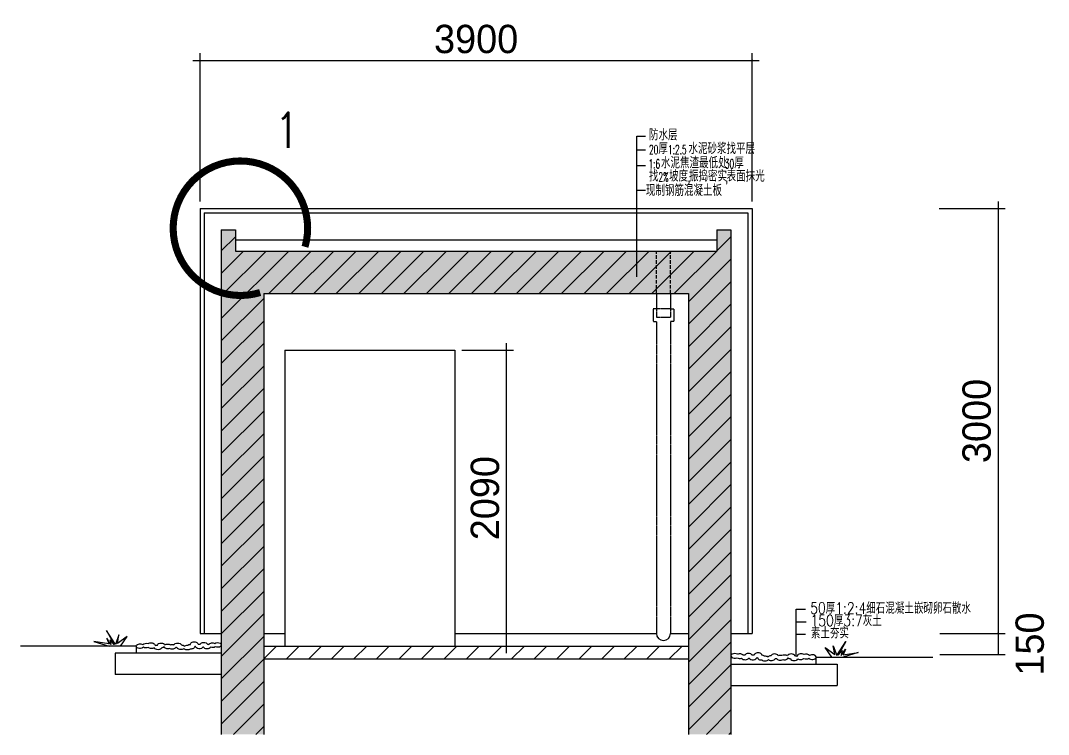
# Model space of a CAD drawing. Extents: x -7034 to 17471, y -16127 to 8875.
# Drawn here: x 10212 to 17471, y 1712 to 6752 of the extents above; entities that cross this region are included whole.
import ezdxf

# ---------------------------------------------------------------- set-up
doc = ezdxf.new("R2010")
doc.units = 0
doc.header["$MEASUREMENT"] = 0
doc.linetypes.add('DASH', pattern=[0.35, 0.25, -0.1])
doc.layers.get('0').update_dxf_attribs({"linetype": 'CONTINUOUS'})
doc.layers.get('DEFPOINTS').update_dxf_attribs({"linetype": 'CONTINUOUS'})
for name, color, linetype in [('PUB_DIM', 3, 'CONTINUOUS'), ('PUB_HATCH', 7, 'CONTINUOUS'), ('PUB_TEXT', 7, 'CONTINUOUS'), ('S_SURFACE', 6, 'CONTINUOUS')]:
    doc.layers.add(name, color=color, linetype=linetype)
doc.styles.add('_HZTXT', font='txt', dxfattribs={"width": 0.8, "bigfont": 'HZTXT'})
doc.styles.add('_SIMPLEX', font='SIMPLEX', dxfattribs={"width": 0.6})
doc.styles.get("Standard").update_dxf_attribs({"font": 'ros.shx', "bigfont": 'hztxt.shx'})
doc.dimstyles.get("Standard").update_dxf_attribs({"dimtxt": 0.18, "dimasz": 0.18, "dimexe": 0.18, "dimexo": 0.0625, "dimgap": 0.09, "dimtad": 0, "dimtih": 1, "dimtoh": 1, "dimdec": 4, "dimzin": 0, "dimtxsty": 'STANDARD', "dimcen": 0.09, "dimazin": 3, "dimtfac": 1, "dimtdec": 4, "dimtofl": 0, "dimtmove": 0, "dimatfit": 3, "dimtolj": 1, "dimtzin": 0})
pattern_1 = [(45, (8002.67, 3249.69), (-79.5495, 79.5495), [])]

# ---------------------------------------------------------------- blocks, each defined once
blk = doc.blocks.new('_ARCHTICK')
at = {"color": 0, "linetype": 'BYBLOCK', "const_width": 0.15}
blk.add_lwpolyline([(-0.5, -0.5), (0.5, 0.5)], dxfattribs=at)
blk = doc.blocks.new('*D54')
at = {"color": 0, "linetype": 'BYBLOCK'}
for p, q in [((17115, 5474.8), (17115, 2374.8)), ((16698.9, 5424.8), (17165, 5424.8)), ((16705.2, 2424.8), (17165, 2424.8))]:
    blk.add_line(p, q, dxfattribs=at)
at = {"layer": 'DEFPOINTS', "color": 0, "linetype": 'BYBLOCK'}
for p in [(16648.9, 5424.8), (16655.2, 2424.8), (17115, 2424.8)]:
    blk.add_point(p, dxfattribs=at)
at = {"color": 0, "linetype": 'BYBLOCK', "xscale": 9, "yscale": 9, "zscale": 9}
for p, rotation in [((17115, 5424.8), 90), ((17115, 2424.8), 270)]:
    blk.add_blockref('_ARCHTICK', p, dxfattribs=dict(at, rotation=rotation))
at = {"color": 0, "linetype": 'BYBLOCK', "insert": (16965, 3924.8), "char_height": 200, "attachment_point": 5, "rotation": 90}
blk.add_mtext('\\A1;3000', dxfattribs=at)
blk = doc.blocks.new('*D55')
at = {"color": 0, "linetype": 'BYBLOCK'}
for p, q in [((17115, 2474.8), (17115, 2274.8)), ((16705.2, 2274.8), (17165, 2274.8))]:
    blk.add_line(p, q, dxfattribs=at)
at = {"layer": 'DEFPOINTS', "color": 0, "linetype": 'BYBLOCK'}
for p in [(16655.2, 2424.8), (16655.2, 2274.8), (17115, 2274.8)]:
    blk.add_point(p, dxfattribs=at)
at = {"color": 0, "linetype": 'BYBLOCK', "xscale": 9, "yscale": 9, "zscale": 9}
for p, rotation in [((17115, 2424.8), 90), ((17115, 2274.8), 270)]:
    blk.add_blockref('_ARCHTICK', p, dxfattribs=dict(at, rotation=rotation))
at = {"color": 0, "linetype": 'BYBLOCK', "insert": (17340, 2349.8), "char_height": 200, "attachment_point": 5, "rotation": 90}
blk.add_mtext('\\A1;150', dxfattribs=at)
blk = doc.blocks.new('*D56')
at = {"color": 0, "linetype": 'BYBLOCK'}
for p, q in [((11429.1, 6470.6), (15429.1, 6470.6)), ((11479.1, 5474.8), (11479.1, 6520.6)), ((15379.1, 5474.8), (15379.1, 6520.6))]:
    blk.add_line(p, q, dxfattribs=at)
at = {"layer": 'DEFPOINTS', "color": 0, "linetype": 'BYBLOCK'}
for p in [(15379.1, 6470.6), (11479.1, 5424.8), (15379.1, 5424.8)]:
    blk.add_point(p, dxfattribs=at)
at = {"color": 0, "linetype": 'BYBLOCK', "xscale": 9, "yscale": 9, "zscale": 9, "rotation": 180}
blk.add_blockref('_ARCHTICK', (11479.1, 6470.6), dxfattribs=at)
at = {"color": 0, "linetype": 'BYBLOCK', "xscale": 9, "yscale": 9, "zscale": 9}
blk.add_blockref('_ARCHTICK', (15379.1, 6470.6), dxfattribs=at)
at = {"color": 0, "linetype": 'BYBLOCK', "insert": (13429.1, 6620.6), "char_height": 200, "attachment_point": 5}
blk.add_mtext('\\A1;3900', dxfattribs=at)
blk = doc.blocks.new('*D62')
at = {"color": 0, "linetype": 'BYBLOCK'}
for p, q in [((13642.4, 4474.8), (13642.4, 2284.8)), ((13329.1, 4424.8), (13692.4, 4424.8)), ((13329.1, 2334.8), (13692.4, 2334.8))]:
    blk.add_line(p, q, dxfattribs=at)
at = {"layer": 'DEFPOINTS', "color": 0, "linetype": 'BYBLOCK'}
for p in [(13279.1, 4424.8), (13279.1, 2334.8), (13642.4, 2334.8)]:
    blk.add_point(p, dxfattribs=at)
at = {"color": 0, "linetype": 'BYBLOCK', "xscale": 9, "yscale": 9, "zscale": 9}
for p, rotation in [((13642.4, 4424.8), 90), ((13642.4, 2334.8), 270)]:
    blk.add_blockref('_ARCHTICK', p, dxfattribs=dict(at, rotation=rotation))
at = {"color": 0, "linetype": 'BYBLOCK', "insert": (13492.4, 3379.8), "char_height": 200, "attachment_point": 5, "rotation": 90}
blk.add_mtext('\\A1;2090', dxfattribs=at)

msp = doc.modelspace()

# ---------------------------------------------------------------- hatches: boundary and pattern name
at = {"layer": 'PUB_HATCH'}
h = msp.add_hatch(dxfattribs=at)
h.set_pattern_fill('ANSI31', color=256, scale=900, style=0)
h.set_pattern_definition(pattern_1)
h.paths.add_polyline_path([(11629.1, 1711.6), (11929.1, 1711.6), (11929.1, 4824.8), (14929.1, 4824.8), (14929.1, 1711.6), (15229.1, 1711.6), (15229.1, 5274.8), (15129.1, 5274.8), (15129.1, 5124.8), (11729.1, 5124.8), (11729.1, 5274.8), (11629.1, 5274.8)])
h = msp.add_hatch(dxfattribs=at)
h.set_pattern_fill('ANSI31', color=256, scale=900, style=0)
h.set_pattern_definition(pattern_1)
h.paths.add_polyline_path([(11929.1, 2334.8), (11929.1, 2244.8), (14929.1, 2244.8), (14929.1, 2334.8)])
at = {"layer": 'S_SURFACE', "linetype": 'DASH'}
h = msp.add_hatch(dxfattribs=at)
h.set_pattern_fill('AN33C', color=256, scale=300, style=0)
h.set_pattern_definition([(50, (8002.67, 3249.69), (215.178, -18.8256), [22.5, -247.5]), (355, (8002.67, 3249.69), (-41.6254, 225.6576), [18, -198]), (100.4514, (8020.6, 3248.12), (173.553, 206.832), [19.122, -210.3426]), (46.184, (8002.67, 3309.7), (320.172, -49.656), [33.75, -371.25]), (96.6356, (8029.35, 3305.55), (280.399, 292.235), [28.683, -315.514]), (351.184, (8002.67, 3309.7), (280.399, 292.236), [27, -297]), (21, (8032.67, 3294.69), (179.072, -120.7857), [22.5, -247.5]), (326, (8032.67, 3294.69), (72.9946, 217.545), [18, -198]), (71.4514, (8047.59, 3284.62), (252.067, 96.759), [19.122, -210.3426]), (37.5, (8002.666, 3249.69), (3.64796, 99.86816), [0, -195.6, 0, -201, 0, -198.75]), (7.5, (8002.67, 3249.69), (78.9209, 118.3235), [0, -114.6, 0, -191.1, 0, -75.75]), (327.5, (7935.766, 3249.69), (160.1467, -6.7665), [0, -75, 0, -234, 0, -310.5]), (317.5, (7905.77, 3249.69), (174.9559, 30.0315), [0, -97.5, 0, -155.4, 0, -220.5])])
h.paths.add_polyline_path([(11729.1, 5124.8), (11729.1, 5274.8), (11629.1, 5274.8), (11629.1, 1711.6), (11929.1, 1711.6), (11929.1, 4824.8), (14929.1, 4824.8), (14929.1, 1711.6), (15229.1, 1711.6), (15229.1, 5274.8), (15129.1, 5274.8), (15129.1, 5124.8)])

# ---------------------------------------------------------------- linework, layer by layer
for p, q in [((11479.1, 5424.8), (15379.1, 5424.8)), ((11479.1, 5424.8), (11479.1, 2424.8)), ((11509.1, 5394.8), (11509.1, 2424.8)), ((11509.1, 5394.8), (15349.1, 5394.8)), ((15349.1, 5394.8), (15349.1, 2424.8)), ((15379.1, 5424.8), (15379.1, 2424.8)), ((11629.1, 5274.8), (11629.1, 1711.6)), ((11629.1, 5274.8), (11729.1, 5274.8)), ((11729.1, 5274.8), (11729.1, 5124.8)), ((15129.1, 5274.8), (15129.1, 5124.8)), ((15129.1, 5274.8), (15229.1, 5274.8)), ((15229.1, 5274.8), (15229.1, 1711.6)), ((11729.1, 5204.8), (15129.1, 5204.8)), ((11729.1, 5124.8), (15129.1, 5124.8)), ((11929.1, 4824.8), (11929.1, 1711.6)), ((11929.1, 4824.8), (14929.1, 4824.8)), ((14929.1, 4824.8), (14929.1, 1711.6)), ((12079.1, 4424.8), (13279.1, 4424.8)), ((12079.1, 4424.8), (12079.1, 2334.8)), ((13279.1, 4424.8), (13279.1, 2334.8)), ((11479.1, 2424.8), (11629.1, 2424.8)), ((11929.1, 2424.8), (12079.1, 2424.8)), ((13279.1, 2424.8), (14702, 2424.8)), ((14802, 2424.8), (14929.1, 2424.8)), ((15229.1, 2424.8), (15379.1, 2424.8)), ((11029.1, 2334.8), (10211.5, 2334.8)), ((11029.1, 2334.8), (11029.1, 2284.8)), ((11367.5, 2334.8), (11367.3, 2334.8)), ((11929.1, 2334.8), (14929.1, 2334.8)), ((11629.1, 2284.8), (10879.1, 2284.8)), ((10879.1, 2284.8), (10879.1, 2134.8)), ((15490.7, 2257.6), (15490.8, 2257.6)), ((15829.1, 2253.1), (15829.1, 2207.6)), ((15830.1, 2257.6), (16655.6, 2257.6)), ((11929.1, 2244.8), (14929.1, 2244.8)), ((15229.1, 2207.6), (15979.1, 2207.6)), ((15979.1, 2207.6), (15979.1, 2057.6)), ((11629.1, 2134.8), (10879.1, 2134.8)), ((15229.1, 2057.6), (15979.1, 2057.6))]:
    msp.add_line(p, q)
at = {"linetype": 'DASH', "ltscale": 100}
for p, q in [((14702, 4824.8), (14702, 5124.8)), ((14802, 4824.8), (14802, 5124.8))]:
    msp.add_line(p, q, dxfattribs=at)
at = {"const_width": 50}
msp.add_lwpolyline([(11903.7, 4831.7, -3.947479), (12220.6, 5154.3, 1.601996)], format="xyb", dxfattribs=at)
for points in [[(10917.6, 2334.8), (10964.3, 2402), (10895.2, 2352.7), (10906.8, 2413.7), (10881.7, 2345.5), (10818.9, 2445.1), (10872.7, 2347.3), (10844, 2380.5), (10850.3, 2346.4), (10819.8, 2391.3), (10835.9, 2351.8), (10730, 2367.9), (10837.7, 2334.8)], [(15940.5, 2257.6), (15893.8, 2324.8), (15963, 2275.5), (15951.3, 2336.5), (15976.4, 2268.3), (16039.3, 2367.9), (15985.4, 2270.1), (16014.1, 2303.3), (16007.9, 2269.2), (16038.4, 2314), (16022.2, 2274.6), (16128.2, 2290.7), (16020.4, 2257.6)]]:
    msp.add_lwpolyline(points)
msp.add_arc((14752, 2424.8), 50, 180, 0)
at = {"extrusion": (0, 0, -1)}
for centre, start_param, end_param in [((11055, 2334.8), 0.475938, 5.534884), ((11098.7, 2338.5), 3.617531, 5.244916), ((11098.7, 2338.5), 0.930395, 2.393291), ((11133.1, 2342.2), 3.835187, 6.218579), ((11137.7, 2333.9), 7.085947, 8.873145), ((11182.4, 2326.4), 0.154395, 2.863178), ((11137.7, 2333.9), 5.683285, 6.004771), ((11182.4, 2326.4), 3.944354, 4.5517), ((11204.7, 2340.4), 3.295988, 6.063573), ((11204.7, 2340.4), 0.723881, 1.410108), ((11251.2, 2332.9), 1.128246, 2.92198), ((11251.2, 2332.9), 3.865474, 5.454571), ((11280.9, 2330.2), 0.248931, 2.312978), ((11280.9, 2330.2), 4.269839, 5.252831), ((11320.9, 2340.4), 3.390524, 6.070585), ((11320.9, 2340.4), 1.720736, 2.111239), ((11343.2, 2327.4), 0.654102, 2.928993), ((11343.2, 2327.4), 4.862329, 5.825604), ((11388.8, 2324.6), 3.795694, 4.877411), ((11414.8, 2331.1), 10.06519, 10.859868), ((11414.8, 2331.1), 6.218391, 8.019004), ((11438, 2348.7), 3.076798, 6.289283), ((11438, 2348.7), 1.217819, 1.43509), ((11474.3, 2332.9), 0.313513, 3.14769), ((11474.3, 2332.9), 4.359412, 4.936148), ((11505.9, 2344.1), 3.455106, 5.946864), ((11505.9, 2344.1), 1.65225, 1.794555), ((11529.2, 2332.9), 0.382667, 2.805271), ((11529.2, 2332.9), 4.793843, 5.221052), ((11567.3, 2341.3), 3.524259, 5.345922), ((11567.3, 2341.3), 0.768184, 2.079459), ((11602.6, 2343.2), 3.909777, 8.487515), ((11388.8, 2324.6), 0.640412, 2.684011)]:
    msp.add_ellipse(centre, major_axis=(26.9, 0), ratio=0.62069, start_param=start_param, end_param=end_param, dxfattribs=at)
for centre, start_param, end_param in [((15255.5, 2265.9), 3.909777, 8.487515), ((15290.9, 2264.1), 0.768184, 2.079459), ((15290.9, 2264.1), 3.524259, 5.345922), ((15329, 2255.7), 4.793843, 5.221052), ((15352.2, 2266.9), 3.455106, 5.946864), ((15352.2, 2266.9), 1.65225, 1.794555), ((15383.8, 2255.7), 0.313513, 3.14769), ((15383.8, 2255.7), 4.359412, 4.936148), ((15420.1, 2271.5), 3.076798, 6.289283), ((15420.1, 2271.5), 1.217819, 1.43509), ((15443.3, 2253.9), 6.218391, 8.019004), ((15443.3, 2253.9), 10.06519, 10.859868), ((15469.4, 2247.4), 3.795694, 4.877411), ((15514.9, 2250.1), 4.862329, 5.825604), ((15537.2, 2263.2), 3.390524, 6.070585), ((15577.2, 2252.9), 4.269839, 5.252831), ((15607, 2255.7), 3.865474, 5.454571), ((15607, 2255.7), 1.128246, 2.92198), ((15653.4, 2263.2), 3.295988, 6.063573), ((15653.4, 2263.2), 0.723881, 1.410108), ((15675.8, 2249.2), 3.944354, 4.5517), ((15720.4, 2256.7), 5.683285, 6.004771), ((15725, 2265), 3.835187, 6.218579), ((15759.4, 2261.3), 3.617531, 5.244916), ((15803.1, 2257.6), 0.475938, 5.534884), ((15329, 2255.7), 0.382667, 2.805271), ((15469.4, 2247.4), 0.640412, 2.684011), ((15514.9, 2250.1), 0.654102, 2.928993), ((15537.2, 2263.2), 1.720736, 2.111239), ((15577.2, 2252.9), 0.248931, 2.312978), ((15675.8, 2249.2), 0.154395, 2.863178), ((15720.4, 2256.7), 7.085947, 8.873145), ((15759.4, 2261.3), 0.930395, 2.393291)]:
    msp.add_ellipse(centre, major_axis=(-26.9, 0), ratio=0.62069, start_param=start_param, end_param=end_param)
at = {"layer": 'PUB_DIM'}
for p, q in [((14564, 4941.5), (14564, 5935.5)), ((14564, 5935.5), (14626.3, 5935.5)), ((14564, 5838.7), (14626.3, 5838.7)), ((14564, 5727.9), (14626.3, 5727.9)), ((14564, 5554.3), (14626.3, 5554.3)), ((15689.6, 2596), (15754.5, 2596)), ((15689.6, 2263.6), (15689.6, 2596)), ((15689.6, 2506), (15759.7, 2506)), ((15689.6, 2418.6), (15754.5, 2418.6))]:
    msp.add_line(p, q, dxfattribs=at)
at = {"layer": 'S_SURFACE', "linetype": 'DASH'}
for p, q in [((14702, 4824.8), (14702, 4657.6)), ((14802, 4824.8), (14802, 4657.6)), ((14702, 4657.6), (14802, 4657.6)), ((14702, 4626.9), (14702, 2424.8)), ((14802, 4626.9), (14802, 2424.8))]:
    msp.add_line(p, q, dxfattribs=at)
for points in [[(14802, 4715.7), (14678.3, 4715.7), (14678.3, 4626.9), (14702, 4626.9)], [(14802, 4715.7), (14825.7, 4715.7), (14825.7, 4626.9), (14802, 4626.9)]]:
    msp.add_lwpolyline(points, dxfattribs=at)

# ---------------------------------------------------------------- texts
at = {"layer": 'PUB_TEXT'}
for s, height, style, width, p in [('1', 250, '_HZTXT', 0.8, (12008, 5852.2)), ('防水层', 80, '_HZTXT', 0.8, (14649.9, 5905.8)), ('厚', 80, '_HZTXT', 0.8, (14716.2, 5808.9)), ('水泥砂浆找平层', 80, '_HZTXT', 0.8, (14928.7, 5808.9)), ('20', 64, '_SIMPLEX', 0.6, (14649.9, 5808.9)), ('1:2.5', 64, '_SIMPLEX', 0.6, (14783.9, 5808.9)), ('1:6', 64, '_SIMPLEX', 0.6, (14646.4, 5708.5)), ('水泥焦渣最低处', 80, '_HZTXT', 0.8, (14734.6, 5708.5)), ('30', 64, '_SIMPLEX', 0.6, (15186.2, 5708.5)), ('厚', 80, '_HZTXT', 0.8, (15252.6, 5708.5)), ('找', 80, '_HZTXT', 0.8, (14649.9, 5615.1)), ('2%', 64, '_SIMPLEX', 0.6, (14716.5, 5615.1)), ('坡度', 80, '_HZTXT', 0.8, (14791.7, 5615.1)), ('振捣密实', 80, '_HZTXT', 0.8, (14932.2, 5615.1)), ('表面抹光', 80, '_HZTXT', 0.8, (15198.2, 5615.1)), ('现制钢筋混凝土板', 80, '_HZTXT', 0.8, (14628.3, 5513.5)), (',', 64, '_SIMPLEX', 0.6, (14923.9, 5615.1)), (',', 64, '_SIMPLEX', 0.6, (15190.4, 5615.1)), ('50厚1:2:4细石混凝土嵌砌卵石散水', 80, '_HZTXT', 0.8, (15788.4, 2563.7)), ('150厚3:7灰土', 80, '_HZTXT', 0.8, (15790.9, 2476.2)), ('素土夯实', 80, '_HZTXT', 0.8, (15793.5, 2388.8))]:
    msp.add_text(s, height=height, dxfattribs=dict(at, style=style, width=width)).set_placement(p)

# ---------------------------------------------------------------- dimensions: what is measured, and where the dimension line sits
dim = msp.add_linear_dim(base=(15379.1, 6470.6), p1=(11479.1, 5424.8), p2=(15379.1, 5424.8), dimstyle='STANDARD', override={"dimscale": 50, "dimtxt": 4, "dimexe": 1, "dimexo": 1, "dimgap": 1, "dimtad": 1, "dimtih": 0, "dimtoh": 0, "dimdec": 0, "dimblk1": 'ARCHTICK', "dimblk2": 'ARCHTICK', "dimsah": 1, "dimdle": 1, "dimtdec": 0})
dim.commit()
dim.dimension.update_dxf_attribs({"geometry": '*D56', "text_midpoint": (13429.1, 6620.6)})
for base, p1, p2, override, picture, middle in [((17115, 2424.8), (16648.9, 5424.8), (16655.2, 2424.8), {"dimscale": 50, "dimtxt": 4, "dimexe": 1, "dimexo": 1, "dimgap": 1, "dimtad": 1, "dimtih": 0, "dimtoh": 0, "dimdec": 0, "dimblk1": 'ARCHTICK', "dimblk2": 'ARCHTICK', "dimsah": 1, "dimdle": 1, "dimtdec": 0}, '*D54', (16965, 3924.8)), ((13642.4, 2334.8), (13279.1, 4424.8), (13279.1, 2334.8), {"dimscale": 50, "dimtxt": 4, "dimexe": 1, "dimexo": 1, "dimgap": 1, "dimtad": 1, "dimtih": 0, "dimtoh": 0, "dimdec": 0, "dimblk1": 'ARCHTICK', "dimblk2": 'ARCHTICK', "dimsah": 1, "dimdle": 1, "dimtdec": 0}, '*D62', (13492.4, 3379.8)), ((17115, 2274.8), (16655.2, 2424.8), (16655.2, 2274.8), {"dimscale": 50, "dimtxt": 4, "dimexe": 1, "dimexo": 1, "dimgap": 1, "dimtad": 1, "dimtih": 0, "dimtoh": 0, "dimdec": 0, "dimblk1": 'ARCHTICK', "dimblk2": 'ARCHTICK', "dimsah": 1, "dimdle": 1, "dimse1": 1, "dimtdec": 0}, '*D55', (17340, 2349.8))]:
    dim = msp.add_linear_dim(base=base, p1=p1, p2=p2, angle=90, dimstyle='STANDARD', override=override)
    dim.commit()
    dim.dimension.update_dxf_attribs({"geometry": picture, "text_midpoint": middle})

doc.saveas('drawing.dxf')
